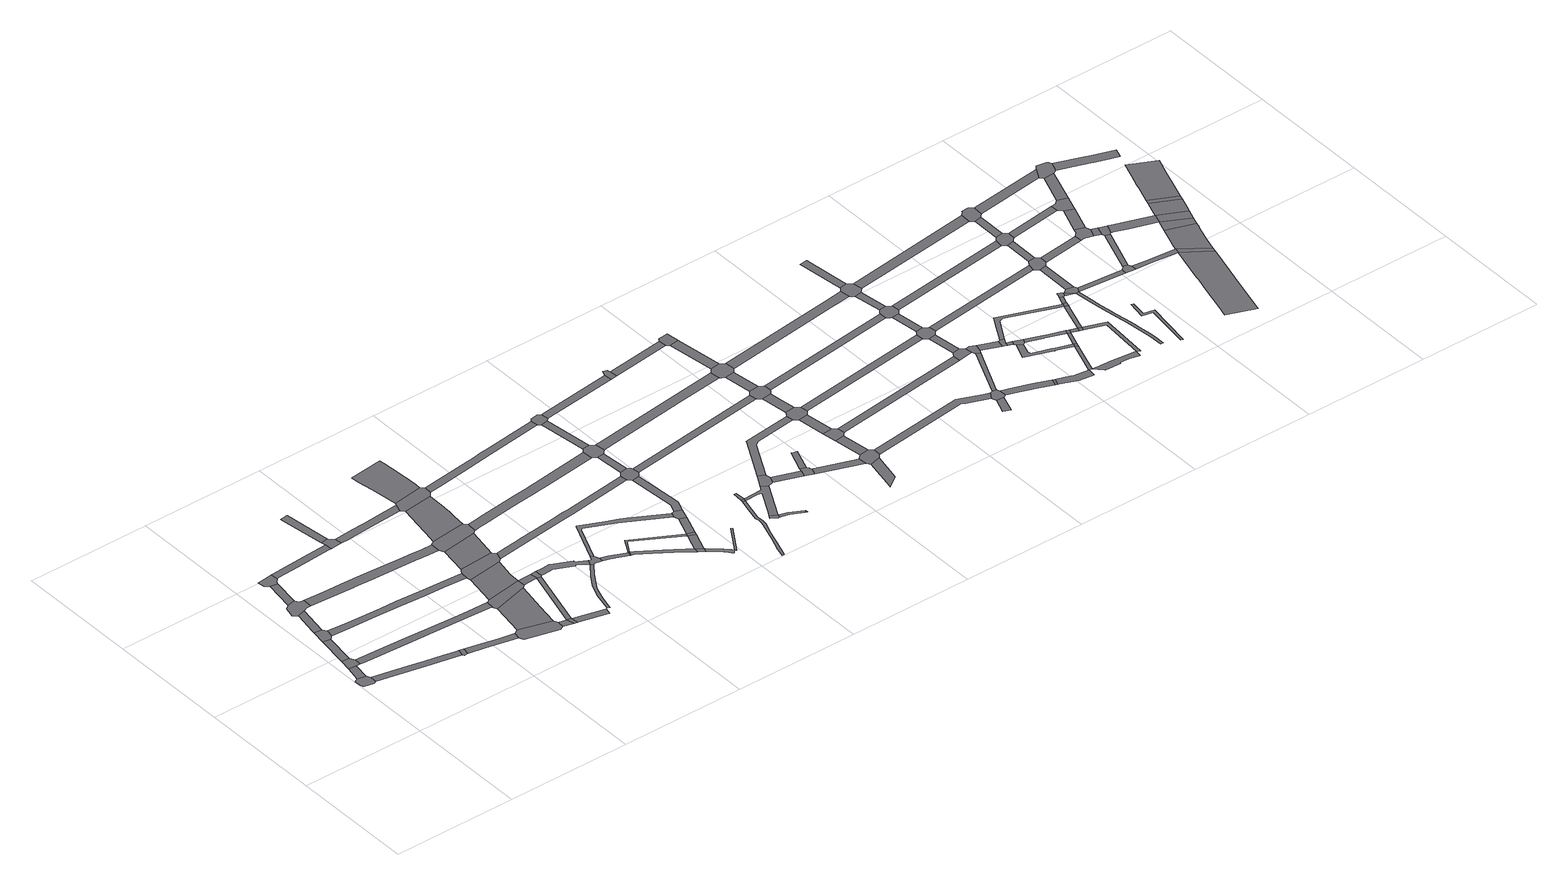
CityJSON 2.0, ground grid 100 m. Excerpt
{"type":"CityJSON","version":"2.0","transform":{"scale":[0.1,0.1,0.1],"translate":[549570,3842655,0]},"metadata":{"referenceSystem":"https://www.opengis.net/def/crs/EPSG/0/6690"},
"CityObjects":{
"road1":{"type":"Road","geometry":[{"type":"MultiSurface","lod":"1","boundaries":[[[0,1,2,3,4,5,6,7,8,9,10,11,12,13]]]}]},
"road2":{"type":"Road","attributes":{"RoadStructureAttribute.sectionType":"1"},"geometry":[{"type":"MultiSurface","lod":"1","boundaries":[[[14,0,13,15]]]}]},
"road3":{"type":"Road","geometry":[{"type":"MultiSurface","lod":"1","boundaries":[[[16,14,15,17,18,19,20,21]]]}]},
"road4":{"type":"Road","attributes":{"RoadStructureAttribute.sectionType":"1"},"geometry":[{"type":"MultiSurface","lod":"1","boundaries":[[[22,23,24,16,21,25]]]}]},
"road5":{"type":"Road","geometry":[{"type":"MultiSurface","lod":"1","boundaries":[[[26,22,25,27,28,29,30,31,32,33]]]}]},
"road6":{"type":"Road","attributes":{"RoadStructureAttribute.sectionType":"1"},"geometry":[{"type":"MultiSurface","lod":"1","boundaries":[[[34,35,36,26,33]]]}]},
"road7":{"type":"Road","attributes":{"RoadStructureAttribute.sectionType":"1"},"geometry":[{"type":"MultiSurface","lod":"1","boundaries":[[[37,38,39,40,41,10,9,42,43,44,45]]]}]},
"road8":{"type":"Road","geometry":[{"type":"MultiSurface","lod":"1","boundaries":[[[46,47,48,49,50,51,35,34,52,53,54,55,56]]]}]},
"road9":{"type":"Road","attributes":{"RoadStructureAttribute.sectionType":"1"},"geometry":[{"type":"MultiSurface","lod":"1","boundaries":[[[57,49,48,58]]]}]},
"road10":{"type":"Road","geometry":[{"type":"MultiSurface","lod":"1","boundaries":[[[59,60,61,62,63,64,57,58,65,66]]]}]},
"road11":{"type":"Road","geometry":[{"type":"MultiSurface","lod":"1","boundaries":[[[45,44,67,68,69]]]}]},
"road12":{"type":"Road","attributes":{"RoadStructureAttribute.sectionType":"1"},"geometry":[{"type":"MultiSurface","lod":"1","boundaries":[[[70,71,72,73,74,18,17,75,76,77,78,79,80,81,82,83,84,85]]]}]},
"road13":{"type":"Road","attributes":{"RoadStructureAttribute.sectionType":"1"},"geometry":[{"type":"MultiSurface","lod":"1","boundaries":[[[86,87,88,69,68,89,90,91,92]]]}]},
"road14":{"type":"Road","attributes":{"RoadStructureAttribute.sectionType":"1"},"geometry":[{"type":"MultiSurface","lod":"1","boundaries":[[[93,94,95,96,30,29,97,98,99,100,101,102,103]]]}]},
"road15":{"type":"Road","attributes":{"RoadStructureAttribute.sectionType":"1"},"geometry":[{"type":"MultiSurface","lod":"1","boundaries":[[[104,105,106,107,59,66,108,109,110,111]]]}]},
"road16":{"type":"Road","attributes":{"RoadStructureAttribute.sectionType":"1"},"geometry":[{"type":"MultiSurface","lod":"1","boundaries":[[[112,113,114,115,116,117,118,119,56,55,120,121,122,123,124,125,126,127,128,129]]]}]},
"road17":{"type":"Road","geometry":[{"type":"MultiSurface","lod":"1","boundaries":[[[130,131,92,91,132,133,134,135,136,137]]]}]},
"road18":{"type":"Road","geometry":[{"type":"MultiSurface","lod":"1","boundaries":[[[138,139,104,111,140,141]]]}]},
"road19":{"type":"Road","attributes":{"RoadStructureAttribute.sectionType":"1"},"geometry":[{"type":"MultiSurface","lod":"1","boundaries":[[[142,143,144,139,138]]]}]},
"road20":{"type":"Road","attributes":{"RoadStructureAttribute.sectionType":"1"},"geometry":[{"type":"MultiSurface","lod":"1","boundaries":[[[145,146,147,148,130,137]]]}]},
"road21":{"type":"Road","attributes":{"RoadStructureAttribute.sectionType":"1"},"geometry":[{"type":"MultiSurface","lod":"1","boundaries":[[[136,135,149,150]]]}]},
"road22":{"type":"Road","geometry":[{"type":"MultiSurface","lod":"1","boundaries":[[[151,152,153,85,84,154,148,147,155]]]}]},
"road23":{"type":"Road","geometry":[{"type":"MultiSurface","lod":"1","boundaries":[[[150,149,156,157]]]}]},
"road24":{"type":"Road","attributes":{"RoadStructureAttribute.sectionType":"1"},"geometry":[{"type":"MultiSurface","lod":"1","boundaries":[[[158,159,160,152,151]]]}]},
"road25":{"type":"Road","attributes":{"RoadStructureAttribute.sectionType":"1"},"geometry":[{"type":"MultiSurface","lod":"1","boundaries":[[[161,162,163,164,165,166,141,140,167,168,169]]]}]},
"road26":{"type":"Road","attributes":{"RoadStructureAttribute.sectionType":"1"},"geometry":[{"type":"MultiSurface","lod":"1","boundaries":[[[170,171,157,156,172,173,174,175,176]]]}]},
"road27":{"type":"Road","attributes":{"RoadStructureAttribute.sectionType":"1"},"geometry":[{"type":"MultiSurface","lod":"1","boundaries":[[[177,150,157,178]]]}]},
"road28":{"type":"Road","geometry":[{"type":"MultiSurface","lod":"1","boundaries":[[[179,180,181,103,102,182,160,159,183,184]]]}]},
"road29":{"type":"Road","attributes":{"RoadStructureAttribute.sectionType":"1"},"geometry":[{"type":"MultiSurface","lod":"1","boundaries":[[[185,186,151,155,187,188,177]]]}]},
"road30":{"type":"Road","attributes":{"RoadStructureAttribute.sectionType":"1"},"geometry":[{"type":"MultiSurface","lod":"1","boundaries":[[[189,190,180,179]]]}]},
"road31":{"type":"Road","geometry":[{"type":"MultiSurface","lod":"1","boundaries":[[[191,185,177,178,192]]]}]},
"road32":{"type":"Road","geometry":[{"type":"MultiSurface","lod":"1","boundaries":[[[193,194,195,129,128,196,190,189,197,198]]]}]},
"road33":{"type":"Road","attributes":{"RoadStructureAttribute.sectionType":"1"},"geometry":[{"type":"MultiSurface","lod":"1","boundaries":[[[199,200,201,202,203,204,205,206,207,208,209,194,193]]]}]},
"road34":{"type":"Road","attributes":{"RoadStructureAttribute.sectionType":"1"},"geometry":[{"type":"MultiSurface","lod":"1","boundaries":[[[210,211,212,213,214,215,216,217,218,219,220,221,222,223]]]}]},
"road35":{"type":"Road","attributes":{"RoadStructureAttribute.sectionType":"1"},"geometry":[{"type":"MultiSurface","lod":"1","boundaries":[[[224,225,226,227,228,191,192,229,230,231,232,233,210,234]]]}]},
"road36":{"type":"Road","geometry":[{"type":"MultiSurface","lod":"1","boundaries":[[[235,236,237,161,169,238,239,205,204,240,241]]]}]},
"road37":{"type":"Road","attributes":{"RoadStructureAttribute.sectionType":"1"},"geometry":[{"type":"MultiSurface","lod":"1","boundaries":[[[242,243,244,245,246,247,248,249,250,251,252,253,254,236,235]]]}]},
"road38":{"type":"Road","geometry":[{"type":"MultiSurface","lod":"1","boundaries":[[[255,256,257,258,234,210,223,259,260,261,262,263,264]]]}]},
"road39":{"type":"Road","attributes":{"RoadStructureAttribute.sectionType":"1"},"geometry":[{"type":"MultiSurface","lod":"1","boundaries":[[[265,266,267,262,261,268,269,270]]]}]},
"road40":{"type":"Road","geometry":[{"type":"MultiSurface","lod":"1","boundaries":[[[271,270,269,272]]]}]},
"road41":{"type":"Road","attributes":{"RoadStructureAttribute.sectionType":"1"},"geometry":[{"type":"MultiSurface","lod":"1","boundaries":[[[273,274,275,276,277,278,279,280,281,282,184,183,283,284,285,286,287]]]}]},
"road42":{"type":"Road","attributes":{"RoadStructureAttribute.sectionType":"1"},"geometry":[{"type":"MultiSurface","lod":"1","boundaries":[[[288,289,290,291,292,271,272,293,294,295,296,297,298,299,300]]]}]},
"road43":{"type":"Road","attributes":{"RoadStructureAttribute.sectionType":"1"},"geometry":[{"type":"MultiSurface","lod":"1","boundaries":[[[301,302,303,304,305,306,307,308,309,310,198,197,311,312,313,314,315,316,317,318,319]]]}]},
"road44":{"type":"Road","attributes":{"RoadStructureAttribute.sectionType":"1"},"geometry":[{"type":"MultiSurface","lod":"1","boundaries":[[[320,321,322,323,324,255,264,325,326,327,328,329,330]]]}]},
"road45":{"type":"Road","attributes":{"RoadStructureAttribute.sectionType":"1"},"geometry":[{"type":"MultiSurface","lod":"1","boundaries":[[[331,270,271,332,333,334,335]]]}]},
"road46":{"type":"Road","geometry":[{"type":"MultiSurface","lod":"1","boundaries":[[[300,299,336,337]]]}]},
"road47":{"type":"Road","attributes":{"RoadStructureAttribute.sectionType":"1"},"geometry":[{"type":"MultiSurface","lod":"1","boundaries":[[[338,339,340,341,342,343,241,240,344,345,346,347]]]}]},
"road48":{"type":"Road","attributes":{"RoadStructureAttribute.sectionType":"1"},"geometry":[{"type":"MultiSurface","lod":"1","boundaries":[[[348,349,350,300,337,351]]]}]},
"road49":{"type":"Road","attributes":{"RoadStructureAttribute.sectionType":"1"},"geometry":[{"type":"MultiSurface","lod":"1","boundaries":[[[352,353,354,355,356,357,358,337,336,359,360,361,362,363,364,365,366]]]}]},
"road50":{"type":"Road","geometry":[{"type":"MultiSurface","lod":"1","boundaries":[[[335,334,348,351,367]]]}]},
"road51":{"type":"Road","attributes":{"RoadStructureAttribute.sectionType":"1"},"geometry":[{"type":"MultiSurface","lod":"1","boundaries":[[[368,369,370,335,367,371]]]}]},
"road52":{"type":"Road","geometry":[{"type":"MultiSurface","lod":"1","boundaries":[[[372,373,374,366,375]]]}]},
"road53":{"type":"Road","geometry":[{"type":"MultiSurface","lod":"1","boundaries":[[[376,330,329,368,371,377]]]}]},
"road54":{"type":"Road","attributes":{"RoadStructureAttribute.sectionType":"1"},"geometry":[{"type":"MultiSurface","lod":"1","boundaries":[[[378,379,380,381,376,377]]]}]},
"road55":{"type":"Road","geometry":[{"type":"MultiSurface","lod":"1","boundaries":[[[382,383,384,385,386,387,273,287,380,379,388,389,390,391]]]}]},
"road56":{"type":"Road","attributes":{"RoadStructureAttribute.sectionType":"1"},"geometry":[{"type":"MultiSurface","lod":"1","boundaries":[[[392,393,394,395,396,397,398,399,400,401,402,403,404,405,406,407,408,409,410,411,412,413,414]]]}]},
"road57":{"type":"Road","attributes":{"RoadStructureAttribute.sectionType":"1"},"geometry":[{"type":"MultiSurface","lod":"1","boundaries":[[[415,416,385,384]]]}]},
"road58":{"type":"Road","geometry":[{"type":"MultiSurface","lod":"1","boundaries":[[[417,418,419,420,421,422,301,319,423,424,416,415,425,426,427,428]]]}]},
"road59":{"type":"Road","attributes":{"RoadStructureAttribute.sectionType":"1"},"geometry":[{"type":"MultiSurface","lod":"1","boundaries":[[[429,430,420,419]]]}]},
"road60":{"type":"Road","geometry":[{"type":"MultiSurface","lod":"1","boundaries":[[[431,432,433,434,338,347,435,436,430,429,437,438]]]}]},
"road61":{"type":"Road","geometry":[{"type":"MultiSurface","lod":"1","boundaries":[[[439,440,441,442,443]]]}]},
"road62":{"type":"Road","geometry":[{"type":"MultiSurface","lod":"1","boundaries":[[[444,392,414,445]]]}]},
"road63":{"type":"Road","geometry":[{"type":"MultiSurface","lod":"1","boundaries":[[[446,447,444,445]]]}]},
"road64":{"type":"Road","attributes":{"RoadStructureAttribute.sectionType":"1"},"geometry":[{"type":"MultiSurface","lod":"1","boundaries":[[[448,443,442,449,450,451,452]]]}]},
"road65":{"type":"Road","geometry":[{"type":"MultiSurface","lod":"1","boundaries":[[[453,454,445,414,455,456,457,439,443,458,459]]]}]},
"road66":{"type":"Road","geometry":[{"type":"MultiSurface","lod":"1","boundaries":[[[452,451,460]]]}]},
"road67":{"type":"Road","geometry":[{"type":"MultiSurface","lod":"1","boundaries":[[[461,462,453,459,463,464,465,466,467,468,469]]]}]},
"road68":{"type":"Road","attributes":{"RoadStructureAttribute.sectionType":"1"},"geometry":[{"type":"MultiSurface","lod":"1","boundaries":[[[470,471,438,437,472]]]}]},
"road69":{"type":"Road","attributes":{"RoadStructureAttribute.sectionType":"1"},"geometry":[{"type":"MultiSurface","lod":"1","boundaries":[[[466,465,473,474]]]}]},
"road70":{"type":"Road","attributes":{"RoadStructureAttribute.sectionType":"1"},"geometry":[{"type":"MultiSurface","lod":"1","boundaries":[[[475,391,390,476]]]}]},
"road71":{"type":"Road","attributes":{"RoadStructureAttribute.sectionType":"1"},"geometry":[{"type":"MultiSurface","lod":"1","boundaries":[[[477,478,428,427,479,480]]]}]},
"road72":{"type":"Road","geometry":[{"type":"MultiSurface","lod":"1","boundaries":[[[481,474,473,482,483,484,485,486]]]}]},
"road73":{"type":"Road","geometry":[{"type":"MultiSurface","lod":"1","boundaries":[[[487,488,489,481,486]]]}]},
"road74":{"type":"Road","attributes":{"RoadStructureAttribute.sectionType":"1"},"geometry":[{"type":"MultiSurface","lod":"1","boundaries":[[[490,491,492,493,461,469,494,495,496]]]}]},
"road75":{"type":"Road","geometry":[{"type":"MultiSurface","lod":"1","boundaries":[[[497,470,472,498,499,500]]]}]},
"road76":{"type":"Road","attributes":{"RoadStructureAttribute.sectionType":"1"},"geometry":[{"type":"MultiSurface","lod":"1","boundaries":[[[483,482,501,502]]]}]},
"road77":{"type":"Road","attributes":{"RoadStructureAttribute.sectionType":"1"},"geometry":[{"type":"MultiSurface","lod":"1","boundaries":[[[503,504,505,506,507]]]}]},
"road78":{"type":"Road","geometry":[{"type":"MultiSurface","lod":"1","boundaries":[[[508,509,510,511,512,513,502,501,514,504,503,515,516,517,518]]]}]},
"road79":{"type":"Road","attributes":{"RoadStructureAttribute.sectionType":"1"},"geometry":[{"type":"MultiSurface","lod":"1","boundaries":[[[519,499,498,520]]]}]},
"road80":{"type":"Road","attributes":{"RoadStructureAttribute.sectionType":"1"},"geometry":[{"type":"MultiSurface","lod":"1","boundaries":[[[521,522,511,510]]]}]},
"road81":{"type":"Road","geometry":[{"type":"MultiSurface","lod":"1","boundaries":[[[523,524,525,522,521,526,527,528]]]}]},
"road82":{"type":"Road","attributes":{"RoadStructureAttribute.sectionType":"1"},"geometry":[{"type":"MultiSurface","lod":"1","boundaries":[[[529,530,525,524]]]}]},
"road83":{"type":"Road","geometry":[{"type":"MultiSurface","lod":"1","boundaries":[[[531,532,533,534,535,536,490,496,537,530,529,538,539,540]]]}]},
"road84":{"type":"Road","attributes":{"RoadStructureAttribute.sectionType":"1"},"geometry":[{"type":"MultiSurface","lod":"1","boundaries":[[[541,542,543,544,545,546,534,533]]]}]},
"road85":{"type":"Road","geometry":[{"type":"MultiSurface","lod":"1","boundaries":[[[547,548,549,550,551,475,476,552,544,543,553,554,555]]]}]},
"road86":{"type":"Road","attributes":{"RoadStructureAttribute.sectionType":"1"},"geometry":[{"type":"MultiSurface","lod":"1","boundaries":[[[556,557,550,549]]]}]},
"road87":{"type":"Road","geometry":[{"type":"MultiSurface","lod":"1","boundaries":[[[558,559,560,561,562,477,480,563,557,556,564,565,566]]]}]},
"road88":{"type":"Road","attributes":{"RoadStructureAttribute.sectionType":"1"},"geometry":[{"type":"MultiSurface","lod":"1","boundaries":[[[567,568,560,559]]]}]},
"road89":{"type":"Road","geometry":[{"type":"MultiSurface","lod":"1","boundaries":[[[569,570,571,572,519,520,573,568,567]]]}]},
"road90":{"type":"Road","attributes":{"RoadStructureAttribute.sectionType":"1"},"geometry":[{"type":"MultiSurface","lod":"1","boundaries":[[[574,575,518,517,576,577,578,579]]]}]},
"road91":{"type":"Road","attributes":{"RoadStructureAttribute.sectionType":"1"},"geometry":[{"type":"MultiSurface","lod":"1","boundaries":[[[580,528,527,581]]]}]},
"road92":{"type":"Road","attributes":{"RoadStructureAttribute.sectionType":"1"},"geometry":[{"type":"MultiSurface","lod":"1","boundaries":[[[582,540,539,583]]]}]},
"road93":{"type":"Road","attributes":{"RoadStructureAttribute.sectionType":"1"},"geometry":[{"type":"MultiSurface","lod":"1","boundaries":[[[584,555,554,585,586]]]}]},
"road94":{"type":"Road","attributes":{"RoadStructureAttribute.sectionType":"1"},"geometry":[{"type":"MultiSurface","lod":"1","boundaries":[[[587,588,566,565,589,590,591]]]}]},
"road95":{"type":"Road","attributes":{"RoadStructureAttribute.sectionType":"1"},"geometry":[{"type":"MultiSurface","lod":"1","boundaries":[[[592,593,594,595]]]}]},
"road96":{"type":"Road","geometry":[{"type":"MultiSurface","lod":"1","boundaries":[[[596,597,579,578,598,599,592,595,600,601,602,603,604]]]}]},
"road97":{"type":"Road","attributes":{"RoadStructureAttribute.sectionType":"1"},"geometry":[{"type":"MultiSurface","lod":"1","boundaries":[[[605,606,596,604,607]]]}]},
"road98":{"type":"Road","attributes":{"RoadStructureAttribute.sectionType":"1"},"geometry":[{"type":"MultiSurface","lod":"1","boundaries":[[[608,609,610,611,601,600,612,613,614,615,616,617]]]}]},
"road99":{"type":"Road","geometry":[{"type":"MultiSurface","lod":"1","boundaries":[[[618,619,620,621,622,580,581,623,624]]]}]},
"road100":{"type":"Road","attributes":{"RoadStructureAttribute.sectionType":"1"},"geometry":[{"type":"MultiSurface","lod":"1","boundaries":[[[625,626,620,619]]]}]},
"road101":{"type":"Road","geometry":[{"type":"MultiSurface","lod":"1","boundaries":[[[627,628,629,630,582,583,631,632,626,625,633,634,635,636]]]}]},
"road102":{"type":"Road","attributes":{"RoadStructureAttribute.sectionType":"1"},"geometry":[{"type":"MultiSurface","lod":"1","boundaries":[[[637,638,628,627]]]}]},
"road103":{"type":"Road","geometry":[{"type":"MultiSurface","lod":"1","boundaries":[[[639,640,624,623,641,605,607,642,643,644]]]}]},
"road104":{"type":"Road","geometry":[{"type":"MultiSurface","lod":"1","boundaries":[[[617,616,645,646]]]}]},
"road105":{"type":"Road","geometry":[{"type":"MultiSurface","lod":"1","boundaries":[[[647,648,649,650,651,652,584,586,653,654,638,637,655,656]]]}]},
"road106":{"type":"Road","attributes":{"RoadStructureAttribute.sectionType":"1"},"geometry":[{"type":"MultiSurface","lod":"1","boundaries":[[[657,658,650,649]]]}]},
"road107":{"type":"Road","geometry":[{"type":"MultiSurface","lod":"1","boundaries":[[[659,660,661,662,663,664,587,591,665,666,658,657,667,668,669,670]]]}]},
"road108":{"type":"Road","attributes":{"RoadStructureAttribute.sectionType":"1"},"geometry":[{"type":"MultiSurface","lod":"1","boundaries":[[[644,643,671,672]]]}]},
"road109":{"type":"Road","attributes":{"RoadStructureAttribute.sectionType":"1"},"geometry":[{"type":"MultiSurface","lod":"1","boundaries":[[[673,674,662,661]]]}]},
"road110":{"type":"Road","attributes":{"RoadStructureAttribute.sectionType":"1"},"geometry":[{"type":"MultiSurface","lod":"1","boundaries":[[[675,676,646,645,677,678,679,680]]]}]},
"road111":{"type":"Road","geometry":[{"type":"MultiSurface","lod":"1","boundaries":[[[681,672,671,682,683,684,685,686]]]}]},
"road112":{"type":"Road","attributes":{"RoadStructureAttribute.sectionType":"1"},"geometry":[{"type":"MultiSurface","lod":"1","boundaries":[[[687,684,683,688,689,690]]]}]},
"road113":{"type":"Road","geometry":[{"type":"MultiSurface","lod":"1","boundaries":[[[690,689,691,692,693,694,695,696]]]}]},
"road114":{"type":"Road","attributes":{"RoadStructureAttribute.sectionType":"1"},"geometry":[{"type":"MultiSurface","lod":"1","boundaries":[[[692,697,698,699,700,701,702,703,704,705,706,707,708,709,710,711,712,693]]]}]},
"road115":{"type":"Road","attributes":{"RoadStructureAttribute.sectionType":"1"},"geometry":[{"type":"MultiSurface","lod":"1","boundaries":[[[704,713,714,715,716,717]]]}]},
"road116":{"type":"Road","attributes":{"RoadStructureAttribute.sectionType":"1"},"geometry":[{"type":"MultiSurface","lod":"1","boundaries":[[[718,719,696,695,720,721,722,723]]]}]},
"road117":{"type":"Road","attributes":{"RoadStructureAttribute.sectionType":"1"},"geometry":[{"type":"MultiSurface","lod":"1","boundaries":[[[724,725,726,727,728,729,730,715,731,732,733,734,735,736,737,738,739]]]}]},
"road118":{"type":"Road","geometry":[{"type":"MultiSurface","lod":"1","boundaries":[[[705,704,717,740]]]}]},
"road119":{"type":"Road","attributes":{"RoadStructureAttribute.sectionType":"1"},"geometry":[{"type":"MultiSurface","lod":"1","boundaries":[[[722,741,705,740,742]]]}]},
"road120":{"type":"Road","attributes":{"RoadStructureAttribute.sectionType":"1"},"geometry":[{"type":"MultiSurface","lod":"1","boundaries":[[[743,744,745,746,747,748,681,686,749,750,751,752,753,754,755,756,757]]]}]},
"road121":{"type":"Road","attributes":{"RoadStructureAttribute.sectionType":"1"},"geometry":[{"type":"MultiSurface","lod":"1","boundaries":[[[758,636,635,759]]]}]},
"road122":{"type":"Road","geometry":[{"type":"MultiSurface","lod":"1","boundaries":[[[723,722,742,760,761]]]}]},
"road123":{"type":"Road","attributes":{"RoadStructureAttribute.sectionType":"1"},"geometry":[{"type":"MultiSurface","lod":"1","boundaries":[[[761,760,762,763,764]]]}]},
"road124":{"type":"Road","attributes":{"RoadStructureAttribute.sectionType":"1"},"geometry":[{"type":"MultiSurface","lod":"1","boundaries":[[[765,656,655,766]]]}]},
"road125":{"type":"Road","geometry":[{"type":"MultiSurface","lod":"1","boundaries":[[[764,763,767,768]]]}]},
"road126":{"type":"Road","attributes":{"RoadStructureAttribute.sectionType":"1"},"geometry":[{"type":"MultiSurface","lod":"1","boundaries":[[[769,770,771,768,767,772,773,774]]]}]},
"road127":{"type":"Road","attributes":{"RoadStructureAttribute.sectionType":"1"},"geometry":[{"type":"MultiSurface","lod":"1","boundaries":[[[775,670,669,776]]]}]},
"road128":{"type":"Road","attributes":{"RoadStructureAttribute.sectionType":"1"},"geometry":[{"type":"MultiSurface","lod":"1","boundaries":[[[756,777,764,768,778,779]]]}]},
"road129":{"type":"Road","geometry":[{"type":"MultiSurface","lod":"1","boundaries":[[[757,756,779,780]]]}]},
"road130":{"type":"Road","attributes":{"RoadStructureAttribute.sectionType":"1"},"geometry":[{"type":"MultiSurface","lod":"1","boundaries":[[[781,782,757,780,783,784]]]}]},
"road131":{"type":"Road","attributes":{"RoadStructureAttribute.sectionType":"1"},"geometry":[{"type":"MultiSurface","lod":"1","boundaries":[[[785,786,787,788,789,781,784,790,791,792,793]]]}]},
"road132":{"type":"Road","attributes":{"RoadStructureAttribute.sectionType":"1"},"geometry":[{"type":"MultiSurface","lod":"1","boundaries":[[[794,795,796,797,798,799,800,801,802,803,804,805,806,807,808,809,810,811,812]]]}]},
"road133":{"type":"Road","attributes":{"RoadStructureAttribute.sectionType":"1"},"geometry":[{"type":"MultiSurface","lod":"1","boundaries":[[[793,792,813,814,815,816]]]}]},
"road134":{"type":"Road","geometry":[{"type":"MultiSurface","lod":"1","boundaries":[[[817,818,819,816,815,806,805,820,821]]]}]},
"road135":{"type":"Road","attributes":{"RoadStructureAttribute.sectionType":"1"},"geometry":[{"type":"MultiSurface","lod":"1","boundaries":[[[822,823,824,825,826,827,828,829,830,831,832]]]}]},
"road136":{"type":"Road","attributes":{"RoadStructureAttribute.sectionType":"1"},"geometry":[{"type":"MultiSurface","lod":"1","boundaries":[[[833,834,817,821]]]}]},
"road137":{"type":"Road","geometry":[{"type":"MultiSurface","lod":"1","boundaries":[[[835,836,837,838,758,759,839,840,834,833,841,842,843,844]]]}]},
"road138":{"type":"Road","attributes":{"RoadStructureAttribute.sectionType":"1"},"geometry":[{"type":"MultiSurface","lod":"1","boundaries":[[[845,846,838,837]]]}]},
"road139":{"type":"Road","attributes":{"RoadStructureAttribute.sectionType":"1"},"geometry":[{"type":"MultiSurface","lod":"1","boundaries":[[[820,805,847,848,849,850]]]}]},
"road140":{"type":"Road","geometry":[{"type":"MultiSurface","lod":"1","boundaries":[[[851,852,853,854,855,856,765,766,846,845,857,858,859,860]]]}]},
"road141":{"type":"Road","attributes":{"RoadStructureAttribute.sectionType":"1"},"geometry":[{"type":"MultiSurface","lod":"1","boundaries":[[[861,862,863,854,853]]]}]},
"road142":{"type":"Road","geometry":[{"type":"MultiSurface","lod":"1","boundaries":[[[864,865,866,867,868,869,775,776,870,871,863,862,872,873,874]]]}]},
"road143":{"type":"Road","attributes":{"RoadStructureAttribute.sectionType":"1"},"geometry":[{"type":"MultiSurface","lod":"1","boundaries":[[[875,844,843,876]]]}]},
"road144":{"type":"Road","geometry":[{"type":"MultiSurface","lod":"1","boundaries":[[[877,878,850,849,848,879,880,881,882,883]]]}]},
"road145":{"type":"Road","attributes":{"RoadStructureAttribute.sectionType":"1"},"geometry":[{"type":"MultiSurface","lod":"1","boundaries":[[[884,860,859,885]]]}]},
"road146":{"type":"Road","attributes":{"RoadStructureAttribute.sectionType":"1"},"geometry":[{"type":"MultiSurface","lod":"1","boundaries":[[[886,887,877,883,888,889]]]}]},
"road147":{"type":"Road","geometry":[{"type":"MultiSurface","lod":"1","boundaries":[[[890,891,892,893,875,876,894,895,896,897,898,899,900,901,902]]]}]},
"road148":{"type":"Road","attributes":{"RoadStructureAttribute.sectionType":"1"},"geometry":[{"type":"MultiSurface","lod":"1","boundaries":[[[903,904,905,906,907,881,880,879,908,909,910,911,912,913]]]}]},
"road149":{"type":"Road","attributes":{"RoadStructureAttribute.sectionType":"1"},"geometry":[{"type":"MultiSurface","lod":"1","boundaries":[[[899,898,914,915]]]}]},
"road150":{"type":"Road","attributes":{"function":"2","RoadStructureAttribute.sectionType":"1"},"geometry":[{"type":"MultiSurface","lod":"1","boundaries":[[[912,916,917,918,919,920,921,922,923,924,925,926]]]}]},
"road151":{"type":"Road","attributes":{"RoadStructureAttribute.sectionType":"1"},"geometry":[{"type":"MultiSurface","lod":"1","boundaries":[[[927,890,902,928]]]}]},
"road152":{"type":"Road","attributes":{"RoadStructureAttribute.sectionType":"1"},"geometry":[{"type":"MultiSurface","lod":"1","boundaries":[[[929,874,873,930]]]}]},
"road153":{"type":"Road","geometry":[{"type":"MultiSurface","lod":"1","boundaries":[[[915,914,886,889,931,932,933]]]}]},
"road154":{"type":"Road","geometry":[{"type":"MultiSurface","lod":"1","boundaries":[[[934,935,936,884,885,937,927,928,938,939]]]}]},
"road155":{"type":"Road","geometry":[{"type":"MultiSurface","lod":"1","boundaries":[[[913,912,926,940]]]}]},
"road156":{"type":"Road","attributes":{"RoadStructureAttribute.sectionType":"1"},"geometry":[{"type":"MultiSurface","lod":"1","boundaries":[[[941,942,943,933,932,944,945,946,947,948]]]}]},
"road157":{"type":"Road","attributes":{"RoadStructureAttribute.sectionType":"1"},"geometry":[{"type":"MultiSurface","lod":"1","boundaries":[[[949,950,951,934,939]]]}]},
"road158":{"type":"Road","attributes":{"RoadStructureAttribute.sectionType":"1"},"geometry":[{"type":"MultiSurface","lod":"1","boundaries":[[[952,953,954,913,940,955,956,957,958,959]]]}]},
"road159":{"type":"Road","geometry":[{"type":"MultiSurface","lod":"1","boundaries":[[[960,961,929,930,951,950,962,963,964,965]]]}]},
"road160":{"type":"Road","geometry":[{"type":"MultiSurface","lod":"1","boundaries":[[[947,952,959,966,967,968]]]}]},
"road161":{"type":"Road","geometry":[{"type":"MultiSurface","lod":"1","boundaries":[[[948,947,968,969]]]}]},
"road162":{"type":"Road","attributes":{"function":"2","RoadStructureAttribute.sectionType":"1"},"geometry":[{"type":"MultiSurface","lod":"1","boundaries":[[[970,971,972,948,969,973,974,975]]]}]},
"road163":{"type":"Road","geometry":[{"type":"MultiSurface","lod":"1","boundaries":[[[976,970,975,977]]]}]},
"road164":{"type":"Road","attributes":{"RoadStructureAttribute.sectionType":"1"},"geometry":[{"type":"MultiSurface","lod":"1","boundaries":[[[978,979,963,962,980,981,982,983,984,985]]]}]},
"road165":{"type":"Road","attributes":{"function":"2","RoadStructureAttribute.sectionType":"1"},"geometry":[{"type":"MultiSurface","lod":"1","boundaries":[[[986,987,988,989,976,977,990,991,992]]]}]}
},
"vertices":[
[36,729,0],[4,710,0],[9,655,0],[18,639,0],[21,634,0],[21,633,0],[98,618,0],[99,619,0],[102,621,0],[118,630,0],[120,686,0],[113,701,0],[108,709,0],[105,716,0],
[63,854,0],[125,850,0],
[79,954,0],[160,849,0],[162,909,0],[155,919,0],[147,932,0],[139,945,0],
[119,1207,0],[115,1182,0],[83,980,0],[178,1198,0],
[138,1325,0],[190,1207,0],[198,1214,0],[210,1223,0],[219,1283,0],[212,1293,0],[206,1302,0],[197,1315,0],
[238,1560,0],[172,1540,0],[141,1344,0],
[762,551,0],[659,573,0],[529,599,0],[402,627,0],[277,653,0],[255,602,0],[489,551,0],[768,492,0],[780,547,0],
[284,1661,0],[266,1683,0],[259,1693,0],[194,1677,0],[161,1653,0],[143,1570,0],[248,1565,0],[266,1575,0],[275,1580,0],[309,1579,0],[314,1657,0],
[232,1924,0],[292,1915,0],
[320,2021,0],[305,2020,0],[290,2019,0],[228,2013,0],[196,2010,0],[202,1949,0],[295,1932,0],[325,1964,0],
[778,477,0],[807,484,0],[819,539,0],
[1117,859,0],[1002,863,0],[778,876,0],[618,884,0],[433,895,0],[173,849,0],[182,848,0],[331,841,0],[379,838,0],[437,834,0],[565,828,0],[773,817,0],[898,810,0],[1064,801,0],[1270,790,0],[1276,850,0],
[1088,481,0],[957,509,0],[844,533,0],[812,483,0],[941,455,0],[1192,402,0],[1202,457,0],
[997,1240,0],[795,1251,0],[667,1258,0],[392,1273,0],[356,1216,0],[553,1205,0],[791,1191,0],[989,1179,0],[1152,1171,0],[1343,1159,0],[1350,1220,0],
[825,2057,0],[666,2046,0],[495,2034,0],[339,2023,0],[343,1966,0],[521,1977,0],[805,1997,0],[828,1999,0],
[1308,1604,0],[1225,1609,0],[1120,1616,0],[854,1630,0],[734,1637,0],[686,1639,0],[669,1640,0],[481,1648,0],[566,1566,0],[675,1559,0],[682,1559,0],[850,1549,0],[1077,1537,0],[1221,1530,0],[1223,1529,0],[1304,1525,0],[1390,1522,0],[1390,1602,0],
[1239,480,0],[1203,458,0],[1211,368,0],[1476,299,0],[1497,309,0],[1510,316,0],[1513,374,0],[1496,403,0],
[878,2102,0],[819,2094,0],[922,2005,0],[916,2064,0],
[830,2483,0],[767,2474,0],[772,2428,0],
[1526,585,0],[1548,706,0],[1571,825,0],[1287,751,0],
[1592,295,0],[1574,357,0],
[1596,913,0],[1305,869,0],[1278,850,0],[1272,785,0],[1597,850,0],
[1617,289,0],[1610,349,0],
[1600,1002,0],[1630,1159,0],[1348,1121,0],
[1483,2105,0],[1472,2104,0],[1424,2100,0],[1339,2095,0],[1178,2083,0],[1079,2076,0],[979,2009,0],[1203,2025,0],[1465,2042,0],
[1616,347,0],[1612,348,0],[1623,287,0],[1624,287,0],[1848,232,0],[1853,231,0],[1865,283,0],
[1713,857,0],[1745,848,0],
[1651,1274,0],[1372,1257,0],[1366,1247,0],[1346,1139,0],[1656,1183,0],[1678,1248,0],
[1710,917,0],[1639,914,0],[1700,856,0],[1709,857,0],
[1695,1522,0],[1409,1484,0],
[1756,919,0],[1758,860,0],
[1707,1657,0],[1425,1624,0],[1396,1605,0],[1391,1522,0],[1721,1545,0],[1732,1627,0],
[1717,1767,0],[1723,1820,0],[1726,1882,0],[1728,1919,0],[1730,1990,0],[1731,2041,0],[1490,2010,0],[1463,1846,0],[1462,1839,0],[1432,1664,0],[1426,1632,0],
[2099,749,0],[2018,645,0],[1962,556,0],[1914,444,0],[1879,291,0],[1896,281,0],[1897,284,0],[1925,398,0],[1930,416,0],[1960,499,0],[1982,539,0],[2031,618,0],[2051,647,0],[2115,730,0],
[2031,839,0],[2036,851,0],[1906,910,0],[1877,924,0],[1813,921,0],[1779,861,0],[1863,865,0],[2010,796,0],[2019,808,0],[2093,753,0],[2115,795,0],
[1735,2162,0],[1497,2125,0],[1487,2109,0],[1472,2033,0],[1476,2028,0],[1757,2073,0],[1762,2134,0],
[1736,2213,0],[1736,2274,0],[1735,2297,0],[1730,2362,0],[1728,2415,0],[1724,2470,0],[1718,2536,0],[1714,2571,0],[1440,2539,0],[1450,2470,0],[1466,2350,0],[1470,2317,0],[1478,2260,0],
[2153,819,0],[2141,792,0],[2138,784,0],[2136,785,0],[2122,738,0],[2125,742,0],[2186,726,0],[2191,764,0],[2180,791,0],[2175,805,0],
[2374,697,0],[2253,747,0],[2196,762,0],[2243,712,0],[2374,658,0],[2387,692,0],
[2397,694,0],[2378,656,0],
[2890,1401,0],[2367,1332,0],[2312,1326,0],[2247,1319,0],[2134,1304,0],[2024,1291,0],[2013,1289,0],[1903,1276,0],[1898,1275,0],[1768,1259,0],[1814,1203,0],[2020,1231,0],[2271,1262,0],[2368,1272,0],[2895,1341,0],
[2719,473,0],[2678,504,0],[2654,522,0],[2589,565,0],[2429,675,0],[2402,647,0],[2425,638,0],[2453,618,0],[2506,581,0],[2626,497,0],[2751,404,0],[2758,399,0],[2766,438,0],
[2859,1771,0],[2387,1710,0],[2364,1707,0],[2294,1698,0],[2187,1684,0],[2045,1667,0],[1878,1646,0],[1870,1645,0],[1836,1641,0],[1759,1631,0],[1736,1547,0],[1770,1552,0],[1829,1560,0],[2054,1589,0],[2157,1602,0],[2332,1622,0],[2364,1626,0],[2397,1630,0],[2867,1690,0],
[2628,1004,0],[2578,1026,0],[2488,1066,0],[2298,1148,0],[2296,1148,0],[2297,1094,0],[2312,1104,0],[2561,991,0],[2570,986,0],[2880,813,0],[2895,850,0],
[2455,815,0],[2453,788,0],[2463,790,0],[2819,585,0],[2829,608,0],
[2805,369,0],[2817,402,0],
[2804,2272,0],[2359,2214,0],[2315,2210,0],[2243,2199,0],[2075,2176,0],[1856,2147,0],[1854,2087,0],[2081,2118,0],[2359,2155,0],[2810,2215,0],
[2821,584,0],[2812,560,0],[2767,439,0],[2877,563,0],
[2966,265,0],[2956,275,0],[2933,297,0],[2915,315,0],[2891,336,0],[2870,354,0],[2822,398,0],[2843,340,0],[2874,312,0],[2903,285,0],[2924,261,0],[2937,245,0],[2944,235,0],[2946,232,0],[2971,259,0],
[2886,587,0],
[2892,773,0],[2832,616,0],[2832,615,0],[2947,752,0],
[3116,460,0],[3111,463,0],[3106,467,0],[2979,248,0],
[2925,860,0],[2980,840,0],
[3012,927,0],[2985,1325,0],[2925,1314,0],[2952,934,0],
[2999,1425,0],[2987,1436,0],[2977,1445,0],[2916,1436,0],[2907,1425,0],[2898,1412,0],[2994,1336,0],[3001,1345,0],[3010,1357,0],[3008,1416,0],
[3358,653,0],[3340,586,0],[3312,475,0],[3308,452,0],[3309,434,0],[3311,421,0],[3311,389,0],[3302,356,0],[3246,191,0],[3229,141,0],[3217,108,0],[3212,96,0],[3184,5,0],[3202,5,0],[3249,138,0],[3263,191,0],[3285,254,0],[3324,359,0],[3331,392,0],[3328,444,0],[3328,449,0],[3331,466,0],[3378,648,0],
[2959,1673,0],[2900,1667,0],
[2955,1803,0],[2944,1809,0],[2944,1812,0],[2884,1807,0],[2882,1804,0],[2874,1792,0],[2890,1674,0],[2897,1669,0],[2959,1676,0],[2966,1683,0],[2988,1706,0],[2980,1787,0],
[2893,2206,0],[2834,2196,0],
[2894,2295,0],[2893,2295,0],[2882,2303,0],[2823,2295,0],[2822,2205,0],[2823,2204,0],[2911,2227,0],[2906,2286,0],
[3398,410,0],[3385,388,0],[3437,355,0],[3441,354,0],[3451,382,0],
[3362,671,0],[3385,669,0],
[3386,755,0],[3366,752,0],
[3525,365,0],[3487,345,0],[3518,340,0],[3616,289,0],[3634,307,0],
[3560,711,0],[3542,678,0],[3492,654,0],[3523,642,0],[3428,467,0],[3453,387,0],[3612,683,0],
[3633,282,0],
[3618,819,0],[3591,768,0],[3626,687,0],[3638,690,0],[3654,695,0],[3680,750,0],[3678,761,0],[3674,776,0],[3670,791,0],
[3523,2365,0],[2918,2288,0],[3531,2305,0],
[3870,618,0],[3890,675,0],
[4156,1566,0],[4165,1507,0],
[4109,1934,0],[3753,1888,0],[3763,1809,0],[4117,1855,0],
[3899,701,0],[3942,592,0],[3962,649,0],[3956,662,0],[3954,666,0],[3943,687,0],
[4007,864,0],[3985,871,0],[3963,877,0],
[4202,1223,0],[3823,1175,0],[3809,1173,0],[3806,1168,0],[3838,1099,0],[3870,1120,0],[4208,1163,0],
[3543,2409,0],[3585,2311,0],[3578,2372,0],[3571,2398,0],
[4288,468,0],[4285,534,0],
[4399,454,0],[4310,430,0],[4253,162,0],[4251,152,0],[4348,218,0],
[4425,549,0],[4419,554,0],[4397,575,0],[4317,563,0],[4299,547,0],[4293,541,0],[4292,462,0],[4410,468,0],[4418,477,0],[4424,484,0],[4429,546,0],
[4056,2433,0],[4065,2371,0],
[4367,804,0],[4287,794,0],
[4376,900,0],[4352,917,0],[4272,907,0],[4382,821,0],[4395,835,0],[4385,893,0],
[4323,1147,0],[4243,1136,0],
[4342,1243,0],[4307,1267,0],[4306,1269,0],[4227,1261,0],[4226,1259,0],[4203,1224,0],[4210,1161,0],[4348,1181,0],[4349,1181,0],[4343,1242,0],
[4297,1343,0],[4295,1354,0],[4278,1488,0],[4198,1480,0],[4216,1344,0],[4216,1342,0],
[4298,1587,0],[4284,1596,0],[4263,1611,0],[4183,1602,0],[4165,1579,0],[4176,1498,0],[4295,1513,0],[4302,1525,0],[4302,1585,0],
[4233,1840,0],[4153,1829,0],
[4237,1963,0],[4215,1976,0],[4136,1966,0],[4118,1943,0],[4111,1935,0],[4131,1845,0],[4250,1859,0],[4263,1874,0],[4254,1952,0],
[4165,2360,0],[4086,2350,0],
[4152,2467,0],[4073,2457,0],[4073,2456,0],[4063,2443,0],[4073,2364,0],
[5410,573,0],[5223,646,0],[5218,585,0],[5251,572,0],[5422,504,0],[5453,557,0],
[5521,1039,0],[5526,979,0],
[5476,1386,0],[5480,1326,0],
[5432,1733,0],[4306,1525,0],[5434,1672,0],
[5382,2100,0],[5245,2082,0],[4275,1875,0],[5255,2002,0],[5393,2020,0],
[5436,465,0],[5390,338,0],[5445,318,0],[5496,460,0],
[5477,563,0],[5471,562,0],[5426,493,0],[5430,482,0],[5523,471,0],[5519,535,0],[5516,545,0],[5512,555,0],[5510,561,0],
[5662,971,0],[5480,569,0],[5689,952,0],
[5784,445,0],[5719,469,0],[5659,492,0],[5626,503,0],[5573,457,0],[5618,444,0],[5668,424,0],[5766,386,0],[5859,350,0],[5881,408,0],
[5616,1072,0],[5605,1082,0],[5545,1073,0],[5536,1062,0],[5529,1050,0],[5645,994,0],[5637,1054,0],
[5576,1309,0],[5516,1298,0],
[5560,1427,0],[5500,1421,0],[5492,1409,0],[5483,1397,0],[5491,1317,0],[5505,1306,0],[5584,1318,0],[5595,1331,0],[5605,1342,0],[5597,1401,0],
[5531,1654,0],[5470,1647,0],
[5698,1050,0],[5675,1060,0],[5659,974,0],[5700,974,0],[5703,983,0],[5720,1041,0],
[5877,343,0],[5899,402,0],
[5541,1757,0],[5527,1766,0],[5516,1773,0],[5456,1768,0],[5448,1756,0],[5439,1744,0],[5445,1664,0],[5460,1654,0],[5559,1689,0],[5553,1749,0],
[5487,2005,0],[5425,1995,0],
[5482,2133,0],[5469,2142,0],[5467,2144,0],[5407,2134,0],[5407,2132,0],[5399,2122,0],[5414,2003,0],[5422,1997,0],[5486,2008,0],[5492,2013,0],[5516,2036,0],[5503,2116,0],
[5851,921,0],[5865,978,0],
[5420,2521,0],[5357,2513,0],
[6027,353,0],[5972,374,0],[5887,340,0],[6020,287,0],[6140,273,0],[6146,337,0],
[5883,984,0],[5865,915,0],[5888,906,0],[5893,937,0],[5898,946,0],[5916,976,0],
[5898,935,0],[5925,891,0],[5928,890,0],[5939,920,0],
[5929,889,0],[5934,872,0],[5979,848,0],[5982,850,0],[6002,859,0],[6014,892,0],
[5882,732,0],[6097,657,0],[6098,657,0],[6102,656,0],[6103,655,0],[6106,654,0],[6153,638,0],[6239,608,0],[6248,636,0],[6142,672,0],[6109,684,0],[6107,684,0],[6106,685,0],[6104,686,0],[5956,736,0],[5947,760,0],
[6199,493,0],[6147,340,0],[6170,335,0],[6212,454,0],[6262,600,0],
[6154,840,0],[6149,842,0],[6132,814,0],[6138,812,0],[6292,756,0],[6303,788,0],
[6527,301,0],[6402,314,0],[6338,322,0],[6204,332,0],[6200,332,0],[6180,334,0],[6179,334,0],[6230,268,0],[6237,268,0],[6363,263,0],[6366,273,0],[6397,270,0],[6443,265,0],[6515,248,0],[6521,247,0],[6530,300,0],
[6272,627,0],
[6289,748,0],[6314,747,0],
[6469,1038,0],[6381,1071,0],[6212,1133,0],[6010,1208,0],[5957,1115,0],[5887,993,0],[5986,1096,0],[6019,1153,0],[6054,1164,0],[6209,1106,0],[6348,1053,0],[6420,1025,0],[6436,1019,0],[6467,1008,0],[6477,1035,0],
[6574,1526,0],[6564,1465,0],
[6315,749,0],[6326,780,0],
[6319,747,0],[6373,728,0],[6385,759,0],
[6572,1881,0],[6565,1819,0],
[6401,718,0],[6412,750,0],
[6559,292,0],[6588,684,0],[6423,746,0],[6560,661,0],[6533,299,0],[6559,288,0],
[6571,2255,0],[6570,2172,0],
[6449,954,0],[6481,953,0],[6496,998,0],
[6508,1035,0],
[6504,1109,0],[6479,1040,0],[6513,1049,0],[6529,1096,0],
[6545,1141,0],[6526,1150,0],[6521,1153,0],[6518,1146,0],[6516,1142,0],[6536,1098,0],[6543,1100,0],[6546,1101,0],[6558,1134,0],
[6736,331,0],[6735,367,0],[6733,400,0],[6730,432,0],[6722,499,0],[6714,553,0],[6704,637,0],[6691,722,0],[6680,793,0],[6671,862,0],[6662,954,0],[6650,1078,0],[6626,1073,0],[6641,929,0],[6656,816,0],[6689,590,0],[6714,374,0],[6716,263,0],[6736,260,0],
[6575,1093,0],[6588,1089,0],[6621,1079,0],[6568,1129,0],
[6596,1151,0],[6586,1143,0],[6572,1132,0],[6672,1118,0],[6656,1140,0],
[6895,407,0],[6924,590,0],[6838,609,0],[6855,734,0],[6846,737,0],[6837,739,0],[6837,738,0],[6814,591,0],[6901,575,0],[6848,212,0],[6867,208,0],
[6659,1449,0],[6598,1436,0],
[6679,1550,0],[6668,1559,0],[6658,1567,0],[6598,1561,0],[6574,1456,0],[6588,1444,0],[6668,1459,0],[6676,1469,0],[6686,1480,0],[6689,1542,0],
[6660,1806,0],[6600,1791,0],
[6658,1077,0],[7035,1042,0],[7035,1046,0],[7039,1084,0],
[6682,1905,0],[6670,1916,0],[6659,1925,0],[6600,1914,0],[6590,1903,0],[6581,1892,0],[6670,1816,0],[6678,1824,0],[6689,1835,0],[6692,1897,0],
[6659,2151,0],[6659,2157,0],[6600,2146,0],
[6672,2287,0],[6669,2290,0],[6660,2298,0],[6599,2291,0],[6599,2283,0],[6593,2277,0],[6589,2156,0],[6593,2152,0],[6666,2166,0],[6685,2188,0],[6693,2271,0],
[7024,1583,0],[7032,1524,0],
[7064,1111,0],[7061,1104,0],[7113,1035,0],[7113,1037,0],[7117,1075,0],[7102,1104,0],[7101,1106,0],
[7112,1951,0],[7116,1890,0],
[7190,1465,0],[7187,1457,0],[7225,1445,0],[7228,1451,0],
[7070,1647,0],[7057,1612,0],[7056,1611,0],[7044,1600,0],[7051,1526,0],[7070,1524,0],[7090,1521,0],[7100,1518,0],[7127,1510,0],[7157,1581,0],[7156,1583,0],[7144,1620,0],[7144,1621,0],
[7466,1043,0],[7392,1048,0],[7369,1050,0],[7262,1061,0],[7119,1075,0],[7259,1021,0],[7369,1011,0],[7390,1009,0],[7455,1001,0],[7461,1001,0],[7471,1042,0],
[7181,1489,0],[7208,1563,0],
[7384,706,0],[7378,678,0],[7373,654,0],[7344,555,0],[7291,348,0],[7263,247,0],[7487,157,0],[7491,172,0],[7555,422,0],[7608,625,0],[7669,857,0],
[7145,1859,0],[7219,1832,0],
[7297,2348,0],[7248,2260,0],
[7230,1458,0],[7244,1466,0],[7271,1541,0],
[7184,1982,0],[7156,1959,0],[7153,1957,0],[7120,1886,0],[7224,1846,0],[7262,1954,0],
[7677,892,0],
[7364,1508,0],[7289,1535,0],[7284,1537,0],[7254,1462,0],[7262,1460,0],[7365,1423,0],[7576,1352,0],[7603,1427,0],
[7357,2223,0],[7361,2235,0],[7274,2229,0],
[7543,1253,0],[7523,1196,0],[7481,1072,0],[7678,894,0],[7711,1012,0],[7753,1138,0],[7755,1138,0],[7766,1176,0],
[7324,2378,0],[7316,2370,0],[7392,2254,0],[7421,2331,0],[7408,2356,0],[7403,2364,0],
[7767,1178,0],[7773,1195,0],[7789,1244,0],
[7815,1320,0],
[7651,1566,0],[7646,1554,0],[7603,1429,0],[7833,1371,0],[7863,1458,0],[7864,1458,0],
[7663,1601,0],[7875,1493,0],
[7676,2241,0],[7655,2248,0],[7568,2193,0],[7650,2165,0],[7656,2163,0],[7734,2136,0],[7835,2100,0],[7860,2176,0],
[7803,2006,0],[7759,1880,0],[7724,1779,0],[7710,1736,0],[7906,1580,0],[7969,1767,0],[8015,1897,0]
]}
